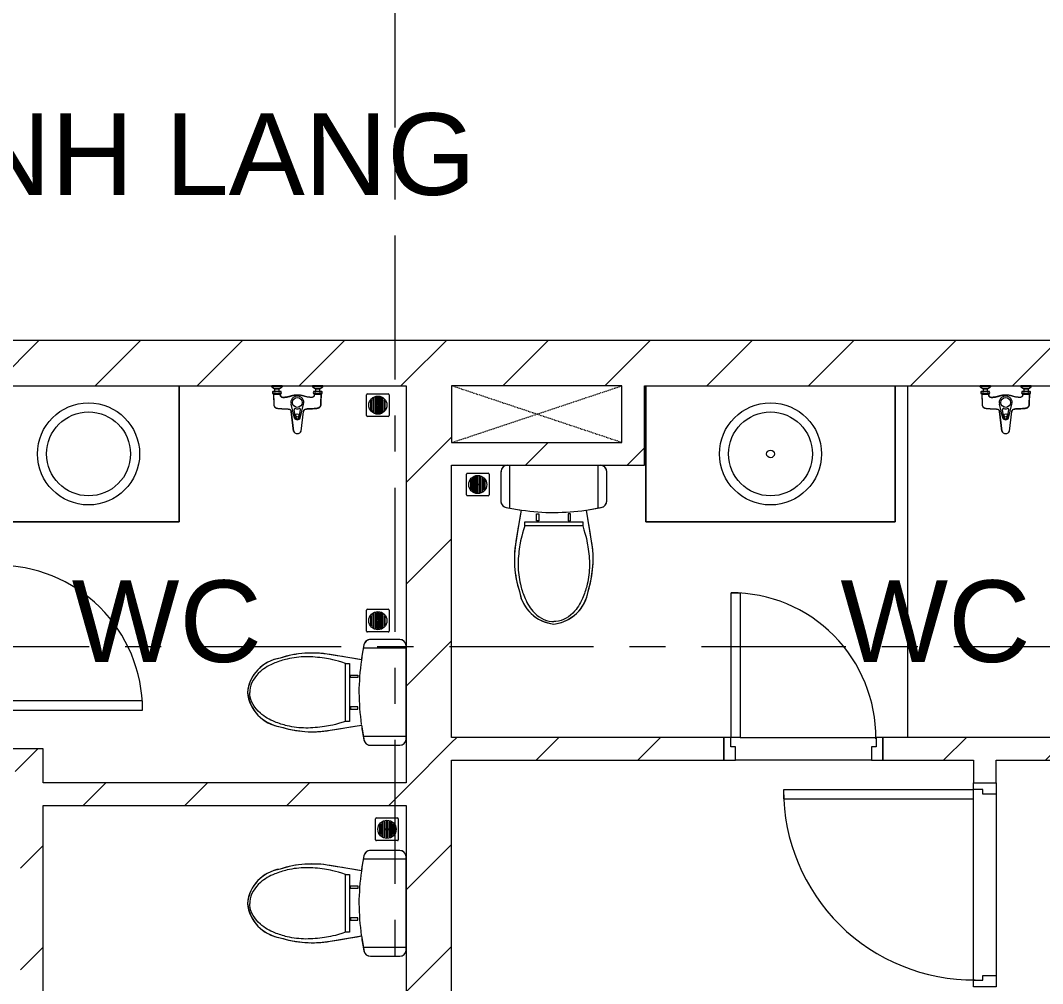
# Model space of a CAD drawing. Header units: millimetres. Extents: x -20144 to 117103, y -11426 to 48263.
# Drawn here: x 89250 to 93754, y 6965 to 11211 of the extents above; entities that cross this region are included whole.
import ezdxf

# ---------------------------------------------------------------- set-up
doc = ezdxf.new("R2010")
doc.units = ezdxf.units.MM
doc.linetypes.add('Dash_2_', pattern=[6.35, 3.175, -3.175])
doc.linetypes.add('Grid Line', pattern=[22.225, 12.7, -3.175, 3.175, -3.175])
for name, color, linetype, lineweight in [('A-DETL-GENF', 31, 'Continuous', 5), ('A-DETL-GENF-HDLN', 161, 'Dash_2_', 5), ('CHU', 181, 'Continuous', 5), ('CUA', 31, 'Continuous', 9), ('HATCH-TUONG', 152, 'Continuous', 9), ('NET-CAT', 3, 'Continuous', 9), ('NET-THAY', 2, 'Continuous', 15), ('THIET-BI', 44, 'Continuous', 5), ('TRUC', 225, 'Continuous', 5)]:
    doc.layers.add(name, color=color, linetype=linetype, lineweight=lineweight)
doc.styles.add('Arial_4', font='arial.ttf', dxfattribs={"height": 360})
pattern_1 = [(45, (71000, 0), (-224.5064, 224.5064), [])]

# ---------------------------------------------------------------- blocks, each defined once
blk = doc.blocks.new('X-XI - X-XI-391663-MẶT BẰNG TẦNG 23')
at = {"layer": 'THIET-BI'}
for p, q in [((204.3, 0), (-204.3, 0)), ((204.3, 0), (-204.3, 0)), ((204.3, 0), (0, 0)), ((194.6, 0), (194.6, -186.1)), ((215, -2.1), (204.3, 0)), ((-230.6, -16.8), (-233.2, -33.2)), ((-233.2, -29), (-233.2, -157.9)), ((-233.2, -29), (-233.2, -157.9)), ((-233.2, -33.2), (-233.2, -45)), ((-227.9, -12.2), (-230.6, -16.8)), ((-222, -6.1), (-227.9, -12.2)), ((-212.4, -1.2), (-222, -6.1)), ((-204.3, 0), (-212.4, -1.2)), ((0, 0), (-204.3, 0)), ((-194.6, 0), (-194.6, -185.7)), ((219.3, -4.2), (215, -2.1)), ((224.8, -8.5), (219.3, -4.2)), ((227.7, -12), (224.8, -8.5)), ((231.6, -19.3), (227.7, -12)), ((233.2, -29), (231.6, -19.3)), ((233.2, -157.9), (233.2, -29)), ((233.2, -157.9), (233.2, -29)), ((233.2, -157.9), (233.2, -29)), ((-233.2, -45), (-233.2, -157.9)), ((-233.2, -157.9), (-232.9, -162.1)), ((-232.9, -162.1), (-231, -169.1)), ((-231, -169.1), (-228, -174.5)), ((-228, -174.5), (-224.2, -178.9)), ((-224.2, -178.9), (-216.9, -183.9)), ((220.8, -181.7), (226.5, -176.5)), ((226.5, -176.5), (231.9, -166.7)), ((231.9, -166.7), (233.2, -157.9)), ((-216.9, -183.9), (-209.4, -186.4)), ((-209.4, -186.4), (-202.4, -187.7)), ((-202.4, -187.7), (-192, -189.7)), ((-192, -189.7), (-184.2, -191.1)), ((-184.2, -191.1), (-168, -193.8)), ((-168, -193.8), (-149.9, -196.6)), ((-143.8, -197.5), (-166.7, -335.2)), ((-143.8, -197.5), (-166.7, -335.2)), ((-147.8, -221.1), (-155.3, -266.3)), ((-149.9, -196.6), (-143.8, -197.5)), ((-143.8, -197.5), (-147.8, -221.1)), ((-76.6, -213.5), (-66.1, -213.5)), ((-76.6, -245), (-76.6, -213.5)), ((-66.1, -213.5), (-66.1, -245)), ((64, -213.5), (64, -245)), ((74.4, -213.5), (64, -213.5)), ((74.4, -245), (74.4, -213.5)), ((143.8, -197.5), (212.9, -185.5)), ((166.7, -335.2), (143.8, -197.5)), ((166.7, -335.2), (143.8, -197.5)), ((146.9, -216.1), (143.8, -197.5)), ((151.8, -245.3), (146.9, -216.1)), ((212.9, -185.5), (220.8, -181.7)), ((-155.3, -266.3), (-157.7, -280.9)), ((-127.7, -249.9), (127.7, -249.9)), ((-127.7, -267.8), (-127.7, -249.9)), ((-8.6, -267.8), (-127.7, -267.8)), ((-66.1, -245), (-76.6, -245)), ((127.7, -267.8), (-8.6, -267.8)), ((64, -245), (74.4, -245)), ((127.7, -249.9), (127.7, -267.8)), ((157.2, -277.8), (151.8, -245.3)), ((-161.5, -303.8), (-164.6, -322)), ((-157.7, -280.9), (-161.5, -303.8)), ((161.7, -304.9), (157.2, -277.8)), ((166.7, -335.2), (161.7, -304.9)), ((-168.9, -349), (-171, -365.1)), ((-164.6, -322), (-168.9, -349)), ((171.6, -371), (166.7, -335.2)), ((-172.5, -383), (-173.5, -402.2)), ((-173.5, -402.2), (-173.1, -436.1)), ((-171, -365.1), (-172.5, -383)), ((173.2, -395.8), (171.6, -371)), ((173.5, -426.5), (173.2, -395.8)), ((-173.1, -436.1), (-172.5, -446.5)), ((-172.5, -446.5), (-169.6, -474.8)), ((165.2, -502.3), (172.5, -446.5)), ((172.5, -446.5), (173.5, -426.5)), ((-169.6, -474.8), (-166.5, -495.3)), ((-166.5, -495.3), (-161.1, -520.9)), ((-161.1, -520.9), (-151.4, -555.9)), ((155.1, -543.7), (161.7, -518.5)), ((161.7, -518.5), (165.2, -502.3)), ((-151.4, -555.9), (-143.5, -587)), ((131.6, -613.2), (145.5, -581)), ((145.5, -581), (151.4, -555.9)), ((151.4, -555.9), (155.1, -543.7)), ((-143.5, -587), (-131.8, -612.8)), ((-131.8, -612.8), (-121.7, -628.9)), ((-121.7, -628.9), (-100.2, -653.8)), ((114.1, -638.9), (131.6, -613.2)), ((-100.2, -653.8), (-87.5, -664.8)), ((-87.5, -664.8), (-69.9, -676.9)), ((60.8, -681.9), (86, -665.9)), ((86, -665.9), (100.2, -653.8)), ((100.2, -653.8), (114.1, -638.9)), ((-69.9, -676.9), (-49.6, -687.2)), ((-49.6, -687.2), (-19.9, -696.9)), ((-19.9, -696.9), (0, -700.2)), ((0, -700.2), (34.6, -692.9)), ((34.6, -692.9), (60.8, -681.9))]:
    blk.add_line(p, q, dxfattribs=at)
for centre, radius, start, end in [((204.3, -29), 29, 360, 90), ((204.3, -29), 29, 0, 90), ((-204.3, -29), 29, 90, 180), ((-204.3, -29), 29, 90, 180), ((-204.3, -157.9), 29, 180, 259.8599), ((-204.3, -157.9), 29, 180, 259.8599), ((204.3, -157.9), 29, 280.1401, 360), ((204.3, -157.9), 29, 280.1401, 0), ((18.1, 960), 1168.8, 258.7762, 262.0348), ((18.1, 960), 1168.8, 258.7762, 262.0348), ((18.1, 960), 1168.8, 262.1447, 269.1633), ((-16, 957.7), 1166.4, 270.8375, 277.7683), ((-18.1, 960), 1168.8, 277.9652, 281.2238), ((-18.1, 960), 1168.8, 277.9652, 281.2238), ((287.1, -414.4), 460.7, 170.0941, 197.8856), ((287.1, -414.4), 460.7, 170.0941, 197.8856), ((-287.1, -414.4), 460.7, 342.1144, 9.9059), ((-287.1, -414.4), 460.7, 342.1144, 9.9059), ((18.2, -529.6), 171.6, 188.8267, 263.9098), ((18.2, -529.6), 171.6, 188.8267, 263.9098), ((-18.2, -529.6), 171.6, 276.0902, 351.1733), ((-18.2, -529.6), 171.6, 276.0902, 351.1733)]:
    blk.add_arc(centre, radius, start, end, dxfattribs=at)
for points in [[(-127.7, -267.8), (-143.4, -315.6), (-152.2, -364.8), (-160.3, -442.2), (-151, -516.8), (-129.6, -585.3), (-93.5, -652), (-37.5, -689.3), (-2.9, -689.4), (0, -689.4)], [(127.7, -267.8), (143.4, -315.6), (152.2, -364.8), (160.3, -442.2), (151, -516.8), (129.6, -585.3), (93.5, -652), (37.5, -689.3), (2.9, -689.4), (0, -689.4)]]:
    blk.add_open_spline(points, degree=3, knots=[12.724379, 12.724379, 12.724379, 12.724379, 75.096459, 151.912755, 228.70098, 282.501534, 351.034079, 439.49288, 447.51098, 447.51098, 447.51098, 447.51098], dxfattribs=at)
blk = doc.blocks.new('X-LA - X-LA-610391-MẶT BẰNG TẦNG 23')
at = {"layer": 'THIET-BI'}
for p, q in [((400, -600), (400, -0.1)), ((400, -0.1), (400, -600)), ((-400, -600), (400, -600)), ((400, -600), (-400, -600))]:
    blk.add_line(p, q, dxfattribs=at)
for radius in [225, 185]:
    blk.add_circle((0, -300), radius, dxfattribs=at)
blk = doc.blocks.new('CUA WC - Type 1-374201-MẶT BẰNG TẦNG 23')
at = {"layer": 'CUA', "lineweight": 5}
for p, q in [((-248.5, -52.3), (-248.5, 47.7)), ((-248.5, 47.7), (-198.5, 47.7)), ((-198.5, 47.7), (-198.5, -11.3)), ((401.5, 47.7), (451.5, 47.7)), ((401.5, -11.3), (401.5, 47.7)), ((451.5, 47.7), (451.5, -52.3)), ((-218.5, -11.3), (-218.5, -52.3)), ((-198.5, -11.3), (-218.5, -11.3)), ((421.5, -11.3), (401.5, -11.3)), ((421.5, -52.3), (421.5, -11.3)), ((-218.5, -52.3), (-248.5, -52.3)), ((451.5, -52.3), (421.5, -52.3))]:
    blk.add_line(p, q, dxfattribs=at)
at = {"layer": 'CUA'}
for p, q in [((-177.5, -52.3), (-217.5, -52.3)), ((-217.5, -52.3), (-217.5, -690.3)), ((-177.5, -690.3), (-177.5, -52.3)), ((-217.5, -690.3), (-177.5, -690.3))]:
    blk.add_line(p, q, dxfattribs=at)
at = {"layer": 'CUA', "lineweight": 5}
blk.add_arc((-217.5, -52.3), 638, 270, 0.5, dxfattribs=at)
blk = doc.blocks.new('X-SEN - X-SEN-410583-MẶT BẰNG TẦNG 23')
at = {"layer": 'THIET-BI'}
for p, q in [((-67.5, 0), (-112.5, 0)), ((-112.5, 0), (-112.5, -3.8)), ((-112.5, 0), (-67.5, 0)), ((-112.5, -3.8), (-112.5, 0)), ((-67.5, -3.8), (-67.5, 0)), ((-67.5, 0), (-67.5, -3.8)), ((112.5, 0), (67.5, 0)), ((67.5, 0), (67.5, -3.8)), ((67.5, 0), (67.5, -3.8)), ((112.5, 0), (67.5, 0)), ((112.5, -3.8), (112.5, 0)), ((112.5, -3.8), (112.5, 0)), ((-112.5, -3.8), (-99.9, -12.6)), ((-67.5, -3.8), (-112.5, -3.8)), ((-112.5, -3.8), (-99.9, -12.6)), ((-99.9, -25.3), (-107.2, -25.3)), ((-72.8, -25.3), (-107.2, -25.3)), ((-107.2, -34.3), (-105.1, -34.3)), ((-107.2, -34.3), (-72.8, -34.3)), ((-105.1, -34.3), (-105.1, -37.2)), ((-105.1, -34.3), (-105.1, -37.2)), ((-74.9, -34.3), (-105.1, -34.3)), ((-105.1, -37.2), (-74.9, -37.2)), ((-99.9, -12.6), (-99.9, -25.3)), ((-99.9, -12.6), (-80.1, -12.6)), ((-80.1, -12.6), (-99.9, -12.6)), ((-99.9, -12.6), (-99.9, -25.3)), ((-80.1, -12.6), (-67.5, -3.8)), ((-80.1, -12.6), (-67.5, -3.8)), ((-80.1, -25.3), (-80.1, -12.6)), ((-80.1, -25.3), (-80.1, -12.6)), ((-72.8, -25.3), (-80.1, -25.3)), ((-74.9, -37.2), (-74.9, -34.3)), ((-74.9, -34.3), (-72.8, -34.3)), ((-74.9, -37.2), (-74.9, -34.3)), ((67.5, -3.8), (80.1, -12.6)), ((112.5, -3.8), (67.5, -3.8)), ((67.5, -3.8), (80.1, -12.6)), ((80.1, -25.3), (72.8, -25.3)), ((107.2, -25.3), (72.8, -25.3)), ((72.8, -34.3), (74.9, -34.3)), ((72.8, -34.3), (107.2, -34.3)), ((74.9, -34.3), (74.9, -37.2)), ((74.9, -34.3), (74.9, -37.2)), ((105.1, -34.3), (74.9, -34.3)), ((74.9, -37.2), (105.1, -37.2)), ((80.1, -12.6), (80.1, -25.3)), ((99.9, -12.6), (80.1, -12.6)), ((80.1, -12.6), (99.9, -12.6)), ((99.9, -12.6), (80.1, -12.6)), ((80.1, -12.6), (80.1, -25.3)), ((99.9, -12.6), (112.5, -3.8)), ((99.9, -12.6), (112.5, -3.8)), ((99.9, -25.3), (99.9, -12.6)), ((99.9, -25.3), (99.9, -12.6)), ((107.2, -25.3), (99.9, -25.3)), ((105.1, -37.2), (105.1, -34.3)), ((105.1, -34.3), (107.2, -34.3)), ((105.1, -37.2), (105.1, -34.3)), ((-12.9, -141.7), (-27.6, -80.8)), ((12.9, -141.7), (27.6, -80.8)), ((-27.3, -113.1), (-17.5, -199.2)), ((-17.5, -199.2), (-27.3, -113.1)), ((-7.7, -139.6), (-13.8, -105.5)), ((7.7, -139.6), (13.8, -105.5)), ((17.5, -199.2), (27.3, -113.1)), ((17.5, -199.2), (27.3, -113.1))]:
    blk.add_line(p, q, dxfattribs=at)
for centre, radius in [((0, -73.2), 21.5), ((0, -130.1), 7.2)]:
    blk.add_circle(centre, radius, dxfattribs=at)
for centre, radius, start, end in [((-102.9, -29.8), 6.9, 148.0246, 211.9754), ((-102.9, -29.8), 6.9, 148.0246, 211.9754), ((-107.2, -27.1), 1.8, 90, 148.0246), ((-107.2, -27.1), 1.8, 90, 148.0246), ((-107.2, -32.5), 1.8, 211.9754, 270), ((-107.2, -32.5), 1.8, 211.9754, 270), ((-112.5, -29.8), 6.9, 319.2845, 40.7155), ((-94.4, -29.8), 6.9, 139.2845, 220.7155), ((-85.4, -29.8), 6.9, 319.2845, 40.7155), ((-67.5, -29.8), 6.9, 139.2845, 220.7155), ((-72.8, -27.1), 1.8, 31.9754, 90), ((-72.8, -27.1), 1.8, 31.9754, 90), ((-72.8, -32.5), 1.8, 270, 328.0246), ((-72.8, -32.5), 1.8, 270, 328.0246), ((-77.1, -29.8), 6.9, 328.0246, 31.9754), ((-77.1, -29.8), 6.9, 328.0246, 31.9754), ((-0.4, -73.2), 28.3, 89.2517, 195.6693), ((0.4, -73.2), 28.3, 344.3307, 90.7483), ((77.1, -29.8), 6.9, 148.0246, 211.9754), ((77.1, -29.8), 6.9, 148.0246, 211.9754), ((72.8, -27.1), 1.8, 90, 148.0246), ((72.8, -27.1), 1.8, 90, 148.0246), ((72.8, -32.5), 1.8, 211.9754, 270), ((72.8, -32.5), 1.8, 211.9754, 270), ((67.5, -29.8), 6.9, 319.2845, 40.7155), ((85.6, -29.8), 6.9, 139.2845, 220.7155), ((94.6, -29.8), 6.9, 319.2845, 40.7155), ((112.5, -29.8), 6.9, 139.2845, 220.7155), ((107.2, -27.1), 1.8, 31.9754, 90), ((107.2, -27.1), 1.8, 31.9754, 90), ((107.2, -32.5), 1.8, 270, 328.0246), ((107.2, -32.5), 1.8, 270, 328.0246), ((102.9, -29.8), 6.9, 328.0246, 31.9754), ((102.9, -29.8), 6.9, 328.0246, 31.9754), ((-9.4, -104.7), 4.5, 74.0703, 190.1556), ((-0.4, -73.2), 28.3, 254.0703, 270.7483), ((0.4, -73.2), 28.3, 269.2517, 285.9297), ((9.4, -104.7), 4.5, 349.8444, 105.9297), ((0, -134.7), 14.7, 208.4144, 331.5856), ((0, -136.6), 8.24, 201.1294, 338.8706), ((0, -191), 19.3, 205.0481, 334.9519), ((0, -191), 19.3, 205.0481, 334.9519)]:
    blk.add_arc(centre, radius, start, end, dxfattribs=at)
for points, knots in [([(-105.1, -37.2), (-105.1, -39.1), (-104.9, -42.9), (-104.7, -48.5), (-104.5, -54.2), (-104.2, -61.7), (-103.9, -68.4), (-103.8, -73.6), (-103.7, -75.5), (-103.7, -76.7), (-103.6, -77.6), (-103.6, -78.6), (-103.6, -79.8), (-103.6, -81), (-103.5, -81.8), (-103.5, -82.3), (-103.5, -82.6), (-103.4, -83), (-103.4, -83.5), (-103.3, -84.3), (-103.2, -85.5), (-103.1, -86.6), (-102.8, -87.6), (-102.6, -88.2), (-102.3, -88.9), (-101.9, -89.7), (-101.3, -90.8), (-100.6, -91.7), (-100, -92.5), (-99, -93.6), (-97.8, -94.7), (-96.2, -95.8), (-95, -96.6), (-93.7, -97.2), (-92.4, -97.7), (-91.2, -98.1), (-90.3, -98.4), (-89.6, -98.5), (-88.9, -98.7), (-88, -98.8), (-86.8, -99), (-85.6, -99.1), (-84.7, -99.1), (-84, -99.2), (-83.3, -99.3), (-82.3, -99.4), (-81.2, -99.5), (-79.7, -99.6), (-77.9, -99.8), (-75.5, -100), (-72.8, -100.2), (-70, -100.5), (-66.3, -100.8), (-61.6, -101.2), (-56, -101.5), (-51.7, -101.8), (-48.8, -101.9), (-47.3, -101.9), (-46.1, -101.9), (-45.1, -102), (-44.4, -102), (-43.6, -102), (-42.6, -102), (-41.4, -102), (-40.1, -102), (-39.3, -102.1), (-38.8, -102.1), (-38.5, -102.2), (-38.1, -102.2), (-37.6, -102.3), (-36.8, -102.4), (-35.6, -102.6), (-34.3, -103), (-33.2, -103.5), (-32.5, -104), (-31.7, -104.6), (-30.5, -105.7), (-29, -107.6), (-27.9, -110.1), (-27.4, -112), (-27.3, -113.1)], [0, 0, 0, 0, 0.041667, 0.083333, 0.125, 0.166667, 0.25, 0.270833, 0.28125, 0.291667, 0.296875, 0.302083, 0.3125, 0.322917, 0.328125, 0.330729, 0.333333, 0.335938, 0.338542, 0.34375, 0.354167, 0.364583, 0.369792, 0.375, 0.380208, 0.385417, 0.395833, 0.40625, 0.411458, 0.416667, 0.4375, 0.447917, 0.458333, 0.46875, 0.479167, 0.489583, 0.494792, 0.5, 0.505208, 0.510417, 0.520833, 0.53125, 0.536458, 0.541667, 0.546875, 0.552083, 0.5625, 0.572917, 0.583333, 0.604167, 0.625, 0.645833, 0.666667, 0.708333, 0.75, 0.791667, 0.802083, 0.8125, 0.822917, 0.828125, 0.833333, 0.838542, 0.84375, 0.854167, 0.864583, 0.869792, 0.872396, 0.875, 0.877604, 0.880208, 0.885417, 0.895833, 0.90625, 0.916667, 0.921875, 0.927083, 0.9375, 0.958333, 0.979167, 1, 1, 1, 1]), ([(-105.1, -37.2), (-104.5, -52.3), (-103.9, -68.7), (-103.3, -87.5), (-99.6, -93.9), (-92.4, -98.5), (-72.6, -100.1), (-54, -102.2), (-33.9, -102), (-28.7, -107.4), (-27.8, -111), (-27.3, -113.1)], [0, 0, 0, 0, 45.441328, 49.333631, 56.110562, 66.562664, 73.682324, 114.966912, 125.570438, 129.900151, 136.284558, 136.284558, 136.284558, 136.284558]), ([(0, -41), (-2, -40.9), (-5.6, -40.9), (-10.3, -41.2), (-14.4, -41.6), (-18, -42.2), (-21.2, -42.9), (-24.2, -43.7), (-27.1, -44.6), (-30, -45.4), (-32.9, -46.3), (-35.8, -47.2), (-38.8, -47.9), (-41.8, -48.6), (-45.1, -49.2), (-48.4, -49.8), (-51.8, -50.2), (-54.8, -50.5), (-56.9, -50.7), (-58.1, -50.8), (-59, -50.9), (-59.9, -51), (-60.8, -51), (-61.7, -51), (-62.4, -51), (-63, -51), (-63.6, -51), (-64.4, -50.9), (-65.1, -50.8), (-65.7, -50.7), (-66.1, -50.6), (-66.5, -50.5), (-67.1, -50.4), (-68.1, -50.1), (-69.1, -49.6), (-70.1, -49), (-71.1, -48.3), (-72, -47.4), (-72.8, -46.6), (-73.3, -45.8), (-73.8, -45.1), (-74.1, -44.3), (-74.4, -43.5), (-74.6, -42.6), (-74.7, -41.9), (-74.8, -41.3), (-74.8, -40.9), (-74.9, -40.4), (-74.9, -39.8), (-74.9, -38.8), (-74.9, -37.9), (-74.9, -37.2)], [0, 0, 0, 0, 0.041667, 0.083333, 0.125, 0.166667, 0.208333, 0.25, 0.291667, 0.333333, 0.375, 0.416667, 0.458333, 0.5, 0.541667, 0.583333, 0.625, 0.666667, 0.6875, 0.697917, 0.708333, 0.71875, 0.729167, 0.739583, 0.75, 0.755208, 0.760417, 0.770833, 0.78125, 0.786458, 0.791667, 0.796875, 0.802083, 0.8125, 0.833333, 0.84375, 0.854167, 0.875, 0.885417, 0.895833, 0.90625, 0.916667, 0.927083, 0.9375, 0.947917, 0.953125, 0.958333, 0.963542, 0.96875, 0.979167, 1, 1, 1, 1]), ([(-74.9, -37.2), (-74.9, -39.9), (-75, -44.9), (-67.9, -51.6), (-55.3, -50.7), (-39.4, -48.7), (-24.4, -43.4), (-11.8, -40.7), (0, -41)], [0, 0, 0, 0, 8.475038, 15.961674, 29.255673, 47.963091, 70.422589, 93.837243, 93.837243, 93.837243, 93.837243]), ([(74.9, -37.2), (74.9, -37.9), (74.9, -38.8), (74.9, -39.8), (74.9, -40.4), (74.8, -40.9), (74.8, -41.3), (74.7, -41.9), (74.6, -42.6), (74.4, -43.3), (74.3, -43.9), (74.1, -44.4), (73.8, -45.1), (73.3, -45.8), (72.8, -46.6), (72, -47.4), (71.1, -48.3), (70.1, -49), (69.1, -49.6), (68.1, -50.1), (67.1, -50.4), (66.5, -50.5), (66.1, -50.6), (65.7, -50.7), (65.1, -50.8), (64.4, -50.9), (63.5, -51), (62.7, -51), (62.1, -51), (61.5, -51), (60.8, -51), (59.9, -51), (59, -50.9), (58.1, -50.8), (56.9, -50.7), (54.8, -50.5), (51.8, -50.2), (47.2, -49.6), (41.8, -48.7), (36.8, -47.4), (32.9, -46.3), (30, -45.4), (27.1, -44.6), (24.2, -43.7), (21.2, -42.9), (18, -42.2), (14.4, -41.6), (10.3, -41.2), (5.6, -40.9), (2, -40.9), (0, -41)], [0, 0, 0, 0, 0.020833, 0.03125, 0.036458, 0.041667, 0.046875, 0.052083, 0.0625, 0.072917, 0.078125, 0.083333, 0.09375, 0.104167, 0.114583, 0.125, 0.145833, 0.15625, 0.166667, 0.1875, 0.197917, 0.203125, 0.208333, 0.213542, 0.21875, 0.229167, 0.239583, 0.25, 0.255208, 0.260417, 0.270833, 0.28125, 0.291667, 0.302083, 0.3125, 0.333333, 0.375, 0.416667, 0.5, 0.583333, 0.625, 0.666667, 0.708333, 0.75, 0.791667, 0.833333, 0.875, 0.916667, 0.958333, 1, 1, 1, 1]), ([(74.9, -37.2), (74.9, -39.9), (75, -44.9), (67.9, -51.6), (55.3, -50.7), (39.4, -48.7), (24.4, -43.4), (11.8, -40.7), (0, -41)], [0, 0, 0, 0, 8.475038, 15.961674, 29.255673, 47.963091, 70.422589, 93.837243, 93.837243, 93.837243, 93.837243]), ([(27.3, -113.1), (27.4, -112), (27.9, -110.1), (29, -107.6), (30.5, -105.7), (31.7, -104.6), (32.5, -104), (33.2, -103.5), (34.3, -103), (35.6, -102.6), (36.8, -102.4), (37.6, -102.3), (38.1, -102.2), (38.5, -102.2), (38.8, -102.1), (39.3, -102.1), (40.1, -102), (41.4, -102), (42.6, -102), (43.6, -102), (44.4, -102), (45.1, -102), (46.1, -101.9), (47.3, -101.9), (48.8, -101.9), (51.7, -101.8), (57.9, -101.4), (65.3, -100.9), (72.8, -100.2), (76.9, -99.8), (79.7, -99.6), (81.2, -99.5), (82.3, -99.4), (83.3, -99.3), (84, -99.2), (84.7, -99.1), (85.6, -99.1), (86.8, -99), (88, -98.8), (88.9, -98.7), (89.6, -98.5), (90.3, -98.4), (91.2, -98.1), (92.4, -97.7), (93.7, -97.2), (95, -96.6), (96.2, -95.8), (97.8, -94.7), (99.2, -93.4), (100.4, -91.9), (101.3, -90.8), (101.9, -89.7), (102.3, -88.9), (102.6, -88.2), (102.8, -87.6), (103.1, -86.6), (103.2, -85.5), (103.3, -84.3), (103.4, -83.5), (103.4, -83), (103.5, -82.6), (103.5, -82.3), (103.5, -81.8), (103.6, -81), (103.6, -79.8), (103.6, -78.6), (103.6, -77.6), (103.7, -76.7), (103.7, -75.5), (103.8, -73.6), (103.9, -70.3), (104.1, -65.5), (104.5, -54.2), (104.8, -44.8), (105.1, -37.2)], [0, 0, 0, 0, 0.020833, 0.041667, 0.0625, 0.072917, 0.078125, 0.083333, 0.09375, 0.104167, 0.114583, 0.119792, 0.122396, 0.125, 0.127604, 0.130208, 0.135417, 0.145833, 0.15625, 0.161458, 0.166667, 0.171875, 0.177083, 0.1875, 0.197917, 0.208333, 0.25, 0.333333, 0.375, 0.416667, 0.427083, 0.4375, 0.447917, 0.453125, 0.458333, 0.463542, 0.46875, 0.479167, 0.489583, 0.494792, 0.5, 0.505208, 0.510417, 0.520833, 0.53125, 0.541667, 0.552083, 0.5625, 0.583333, 0.59375, 0.604167, 0.614583, 0.619792, 0.625, 0.630208, 0.635417, 0.645833, 0.65625, 0.661458, 0.664062, 0.666667, 0.669271, 0.671875, 0.677083, 0.6875, 0.697917, 0.703125, 0.708333, 0.71875, 0.729167, 0.75, 0.791667, 0.833333, 1, 1, 1, 1]), ([(105.1, -37.2), (104.5, -52.3), (103.9, -68.7), (103.3, -87.5), (99.6, -93.9), (92.4, -98.5), (72.6, -100.1), (54, -102.2), (33.9, -102), (28.7, -107.4), (27.8, -111), (27.3, -113.1)], [0, 0, 0, 0, 45.441328, 49.333631, 56.110562, 66.562664, 73.682324, 114.966912, 125.570438, 129.900151, 136.284558, 136.284558, 136.284558, 136.284558])]:
    blk.add_open_spline(points, degree=3, knots=knots, dxfattribs=at)
blk = doc.blocks.new('CUA WC - Type 1-374153-MẶT BẰNG TẦNG 23')
at = {"layer": 'CUA'}
for p, q in [((-217.5, 690.3), (-177.5, 690.3)), ((-217.5, 52.3), (-217.5, 690.3)), ((-177.5, 690.3), (-177.5, 52.3)), ((-177.5, 52.3), (-217.5, 52.3))]:
    blk.add_line(p, q, dxfattribs=at)
at = {"layer": 'CUA', "lineweight": 5}
for p, q in [((-218.5, 52.3), (-248.5, 52.3)), ((-248.5, 52.3), (-248.5, -47.7)), ((-218.5, 11.3), (-218.5, 52.3)), ((451.5, 52.3), (421.5, 52.3)), ((421.5, 52.3), (421.5, 11.3)), ((451.5, -47.7), (451.5, 52.3)), ((-198.5, 11.3), (-218.5, 11.3)), ((-198.5, -47.7), (-198.5, 11.3)), ((421.5, 11.3), (401.5, 11.3)), ((401.5, 11.3), (401.5, -47.7)), ((-248.5, -47.7), (-198.5, -47.7)), ((401.5, -47.7), (451.5, -47.7))]:
    blk.add_line(p, q, dxfattribs=at)
blk.add_arc((-217.5, 52.3), 638, 359.5, 90, dxfattribs=at)
blk = doc.blocks.new('X-LA1 - X-LA-629886-MẶT BẰNG TẦNG 23')
at = {"layer": 'THIET-BI'}
for p, q in [((-550, 0), (-550, -600)), ((-550, -600), (-550, 0)), ((550, -600), (550, 0)), ((550, 0), (550, -600)), ((-550, -600), (550, -600)), ((550, -600), (-550, -600))]:
    blk.add_line(p, q, dxfattribs=at)
for radius in [225, 185, 17]:
    blk.add_circle((0, -300), radius, dxfattribs=at)
blk = doc.blocks.new('X-XI - X-XI-V67-MẶT BẰNG TẦNG 23')
at = {"layer": 'THIET-BI'}
for p, q in [((194.6, 0), (194.6, -186.1)), ((215, -2.1), (204.3, 0)), ((-230.6, -16.8), (-233.2, -33.2)), ((-233.2, -29), (-233.2, -157.9)), ((-233.2, -29), (-233.2, -157.9)), ((-233.2, -33.2), (-233.2, -45)), ((-227.9, -12.2), (-230.6, -16.8)), ((-222, -6.1), (-227.9, -12.2)), ((-212.4, -1.2), (-222, -6.1)), ((-204.3, 0), (-212.4, -1.2)), ((-194.6, 0), (-194.6, -185.7)), ((219.3, -4.2), (215, -2.1)), ((224.8, -8.5), (219.3, -4.2)), ((227.7, -12), (224.8, -8.5)), ((231.6, -19.3), (227.7, -12)), ((233.2, -29), (231.6, -19.3)), ((233.2, -157.9), (233.2, -29)), ((233.2, -157.9), (233.2, -29)), ((233.2, -157.9), (233.2, -29)), ((-233.2, -45), (-233.2, -157.9)), ((-233.2, -157.9), (-232.9, -162.1)), ((-232.9, -162.1), (-231, -169.1)), ((-231, -169.1), (-228, -174.5)), ((-228, -174.5), (-224.2, -178.9)), ((-224.2, -178.9), (-216.9, -183.9)), ((220.8, -181.7), (226.5, -176.5)), ((226.5, -176.5), (231.9, -166.7)), ((231.9, -166.7), (233.2, -157.9)), ((-216.9, -183.9), (-209.4, -186.4)), ((-209.4, -186.4), (-202.4, -187.7)), ((-202.4, -187.7), (-192, -189.7)), ((-192, -189.7), (-184.2, -191.1)), ((-184.2, -191.1), (-168, -193.8)), ((-168, -193.8), (-149.9, -196.6)), ((-143.8, -197.5), (-166.7, -335.2)), ((-143.8, -197.5), (-166.7, -335.2)), ((-147.8, -221.1), (-155.3, -266.3)), ((-149.9, -196.6), (-143.8, -197.5)), ((-143.8, -197.5), (-147.8, -221.1)), ((-76.6, -213.5), (-66.1, -213.5)), ((-76.6, -245), (-76.6, -213.5)), ((-66.1, -213.5), (-66.1, -245)), ((64, -213.5), (64, -245)), ((74.4, -213.5), (64, -213.5)), ((74.4, -245), (74.4, -213.5)), ((143.8, -197.5), (212.9, -185.5)), ((166.7, -335.2), (143.8, -197.5)), ((166.7, -335.2), (143.8, -197.5)), ((146.9, -216.1), (143.8, -197.5)), ((151.8, -245.3), (146.9, -216.1)), ((212.9, -185.5), (220.8, -181.7)), ((-155.3, -266.3), (-157.7, -280.9)), ((-127.7, -249.9), (127.7, -249.9)), ((-127.7, -267.8), (-127.7, -249.9)), ((-8.6, -267.8), (-127.7, -267.8)), ((-66.1, -245), (-76.6, -245)), ((127.7, -267.8), (-8.6, -267.8)), ((64, -245), (74.4, -245)), ((127.7, -249.9), (127.7, -267.8)), ((157.2, -277.8), (151.8, -245.3)), ((-161.5, -303.8), (-164.6, -322)), ((-157.7, -280.9), (-161.5, -303.8)), ((161.7, -304.9), (157.2, -277.8)), ((166.7, -335.2), (161.7, -304.9)), ((-168.9, -349), (-171, -365.1)), ((-164.6, -322), (-168.9, -349)), ((171.6, -371), (166.7, -335.2)), ((-172.5, -383), (-173.5, -402.2)), ((-173.5, -402.2), (-173.1, -436.1)), ((-171, -365.1), (-172.5, -383)), ((173.2, -395.8), (171.6, -371)), ((173.5, -426.5), (173.2, -395.8)), ((-173.1, -436.1), (-172.5, -446.5)), ((-172.5, -446.5), (-169.6, -474.8)), ((165.2, -502.3), (172.5, -446.5)), ((172.5, -446.5), (173.5, -426.5)), ((-169.6, -474.8), (-166.5, -495.3)), ((-166.5, -495.3), (-161.1, -520.9)), ((-161.1, -520.9), (-151.4, -555.9)), ((155.1, -543.7), (161.7, -518.5)), ((161.7, -518.5), (165.2, -502.3)), ((-151.4, -555.9), (-143.5, -587)), ((131.6, -613.2), (145.5, -581)), ((145.5, -581), (151.4, -555.9)), ((151.4, -555.9), (155.1, -543.7)), ((-143.5, -587), (-131.8, -612.8)), ((-131.8, -612.8), (-121.7, -628.9)), ((-121.7, -628.9), (-100.2, -653.8)), ((114.1, -638.9), (131.6, -613.2)), ((-100.2, -653.8), (-87.5, -664.8)), ((-87.5, -664.8), (-69.9, -676.9)), ((60.8, -681.9), (86, -665.9)), ((86, -665.9), (100.2, -653.8)), ((100.2, -653.8), (114.1, -638.9)), ((-69.9, -676.9), (-49.6, -687.2)), ((-49.6, -687.2), (-19.9, -696.9)), ((-19.9, -696.9), (0, -700.2)), ((0, -700.2), (34.6, -692.9)), ((34.6, -692.9), (60.8, -681.9))]:
    blk.add_line(p, q, dxfattribs=at)
for centre, radius, start, end in [((204.3, -29), 29, 360, 90), ((204.3, -29), 29, 0, 90), ((-204.3, -29), 29, 90, 180), ((-204.3, -29), 29, 90, 180), ((-204.3, -157.9), 29, 180, 259.8599), ((-204.3, -157.9), 29, 180, 259.8599), ((204.3, -157.9), 29, 280.1401, 360), ((204.3, -157.9), 29, 280.1401, 0), ((18.1, 960), 1168.8, 258.7762, 262.0348), ((18.1, 960), 1168.8, 258.7762, 262.0348), ((18.1, 960), 1168.8, 262.1447, 269.1633), ((-16, 957.7), 1166.4, 270.8375, 277.7683), ((-18.1, 960), 1168.8, 277.9652, 281.2238), ((-18.1, 960), 1168.8, 277.9652, 281.2238), ((287.1, -414.4), 460.7, 170.0941, 197.8856), ((287.1, -414.4), 460.7, 170.0941, 197.8856), ((-287.1, -414.4), 460.7, 342.1144, 9.9059), ((-287.1, -414.4), 460.7, 342.1144, 9.9059), ((18.2, -529.6), 171.6, 188.8267, 263.9098), ((18.2, -529.6), 171.6, 188.8267, 263.9098), ((-18.2, -529.6), 171.6, 276.0902, 351.1733), ((-18.2, -529.6), 171.6, 276.0902, 351.1733)]:
    blk.add_arc(centre, radius, start, end, dxfattribs=at)
for points in [[(-127.7, -267.8), (-143.4, -315.6), (-152.2, -364.8), (-160.3, -442.2), (-151, -516.8), (-129.6, -585.3), (-93.5, -652), (-37.5, -689.3), (-2.9, -689.4), (0, -689.4)], [(127.7, -267.8), (143.4, -315.6), (152.2, -364.8), (160.3, -442.2), (151, -516.8), (129.6, -585.3), (93.5, -652), (37.5, -689.3), (2.9, -689.4), (0, -689.4)]]:
    blk.add_open_spline(points, degree=3, knots=[12.724379, 12.724379, 12.724379, 12.724379, 75.096459, 151.912755, 228.70098, 282.501534, 351.034079, 439.49288, 447.51098, 447.51098, 447.51098, 447.51098], dxfattribs=at)
blk = doc.blocks.new('CUA PHONG NGU - Type 1-368226-MẶT BẰNG TẦNG 23')
at = {"layer": 'CUA', "lineweight": 5}
for p, q in [((-348.5, -52.3), (-348.5, 47.7)), ((-348.5, 47.7), (-298.5, 47.7)), ((-298.5, 47.7), (-298.5, -11.3)), ((501.5, 47.7), (551.5, 47.7)), ((501.5, -11.3), (501.5, 47.7)), ((551.5, 47.7), (551.5, -52.3)), ((-318.5, -11.3), (-318.5, -52.3)), ((-298.5, -11.3), (-318.5, -11.3)), ((521.5, -11.3), (501.5, -11.3)), ((521.5, -52.3), (521.5, -11.3)), ((-318.5, -52.3), (-348.5, -52.3)), ((551.5, -52.3), (521.5, -52.3))]:
    blk.add_line(p, q, dxfattribs=at)
at = {"layer": 'CUA'}
for p, q in [((-277.5, -52.3), (-317.5, -52.3)), ((-317.5, -52.3), (-317.5, -890.3)), ((-277.5, -890.3), (-277.5, -52.3)), ((-317.5, -890.3), (-277.5, -890.3))]:
    blk.add_line(p, q, dxfattribs=at)
at = {"layer": 'CUA', "lineweight": 5}
blk.add_arc((-317.5, -52.3), 838, 270, 0.5, dxfattribs=at)
blk = doc.blocks.new('X-PHEU - X-PHEU-444926-MẶT BẰNG TẦNG 23')
at = {"layer": 'THIET-BI'}
for p, q in [((25, 29), (25, 121)), ((29, 125), (121, 125)), ((42.5, 90.5), (42.5, 59.5)), ((47.5, 51.8), (47.5, 98.2)), ((52.5, 103.1), (52.5, 46.9)), ((57.5, 43.5), (57.5, 106.5)), ((62.5, 108.8), (62.5, 41.2)), ((67.5, 39.8), (67.5, 110.2)), ((72.5, 110.9), (72.5, 78.1)), ((77.5, 78.1), (77.5, 110.9)), ((82.5, 110.2), (82.5, 39.8)), ((87.5, 41.2), (87.5, 108.8)), ((92.5, 106.5), (92.5, 43.5)), ((97.5, 46.9), (97.5, 103.1)), ((102.5, 98.2), (102.5, 51.8)), ((107.5, 59.5), (107.5, 90.5)), ((125, 121), (125, 29)), ((72.5, 71.9), (72.5, 39.1)), ((77.5, 39.1), (77.5, 71.9)), ((121, 25), (29, 25))]:
    blk.add_line(p, q, dxfattribs=at)
blk.add_circle((75, 75), 40, dxfattribs=at)
for centre, radius, start, end in [((29, 121), 4, 90, 180), ((75, 75), 36, 139.8082, 154.5256), ((75, 75), 36, 119.0853, 128.6822), ((75, 75), 36, 102.0247, 110.3175), ((75, 75), 36, 90, 93.9821), ((75, 75), 36, 86.0179, 90), ((75, 75), 36, 69.6825, 77.9753), ((75, 75), 36, 51.3178, 60.9147), ((75, 75), 36, 25.4744, 40.1918), ((121, 121), 4, 0, 90), ((75, 75), 36, 205.4744, 220.1918), ((75, 75), 36, 231.3178, 240.9147), ((75, 75), 4, 128.6822, 231.3178), ((75, 75), 4, 308.6822, 51.3178), ((75, 75), 36, 299.0853, 308.6822), ((75, 75), 36, 319.8082, 334.5256), ((29, 29), 4, 180, 270), ((75, 75), 36, 249.6825, 257.9753), ((75, 75), 36, 266.0179, 270), ((75, 75), 36, 270, 273.9821), ((75, 75), 36, 282.0247, 290.3175), ((121, 29), 4, 270, 360)]:
    blk.add_arc(centre, radius, start, end, dxfattribs=at)
blk = doc.blocks.new('Family2 - Family1 2-693643-MẶT BẰNG TẦNG 23')
at = {"layer": 'A-DETL-GENF'}
for p, q in [((250.1, 750), (0, 750)), ((0, 750), (0, 0)), ((250.1, 0), (250.1, 750)), ((0, 0), (250.1, 0))]:
    blk.add_line(p, q, dxfattribs=at)
at = {"layer": 'A-DETL-GENF-HDLN'}
for p, q in [((0, 750), (250.1, 0.8)), ((0, 0), (250.1, 749.2))]:
    blk.add_line(p, q, dxfattribs=at)

msp = doc.modelspace()

# ---------------------------------------------------------------- hatches: boundary and pattern name
at = {"layer": 'HATCH-TUONG', "lineweight": 5}
h = msp.add_hatch(dxfattribs=at)
h.set_pattern_fill('FP_4', color=256, style=0, pattern_type=2)
h.set_pattern_definition(pattern_1)
h.paths.add_polyline_path([(89150.5, 9599.9), (90950.5, 9599.9), (90950.5, 9799.9), (89150.5, 9799.9), (89150.5, 9629.4)], flags=0)
h = msp.add_hatch(dxfattribs=at)
h.set_pattern_fill('FP_4', color=256, style=0, pattern_type=2)
h.set_pattern_definition(pattern_1)
h.paths.add_polyline_path([(95450.5, 9600), (95450.5, 9800), (90950.5, 9800), (90950.5, 9600), (94989.8, 9600)], flags=0)
h = msp.add_hatch(dxfattribs=at)
h.set_pattern_fill('FP_4', color=256, style=0, pattern_type=2)
h.set_pattern_definition(pattern_1)
h.paths.add_polyline_path([(91150.5, 199.9), (91150.5, 9600), (90950.5, 9600), (90950.5, 199.9)], flags=0)
h = msp.add_hatch(dxfattribs=at)
h.set_pattern_fill('FP_4', color=256, style=0, pattern_type=2)
h.set_pattern_definition(pattern_1)
h.paths.add_polyline_path([(92000.5, 9250), (92000.5, 9600), (91900.5, 9600), (91900.5, 9250), (91921.9, 9250)], flags=0)
h = msp.add_hatch(dxfattribs=at)
h.set_pattern_fill('FP_4', color=256, style=0, pattern_type=2)
h.set_pattern_definition(pattern_1)
h.paths.add_polyline_path([(91900.5, 9250), (91900.5, 9349.9), (91150.5, 9349.9), (91150.5, 9250), (91410.6, 9250)], flags=0)
h = msp.add_hatch(dxfattribs=at)
h.set_pattern_fill('FP_4', color=256, style=0, pattern_type=2)
h.set_pattern_definition(pattern_1)
h.paths.add_polyline_path([(97000.5, 7950), (97000.5, 8050), (96840.5, 8050), (96840.5, 7950)], flags=0)
h.paths.add_polyline_path([(96140.5, 7950), (96140.5, 8050), (93050.5, 8050), (93050.5, 7950), (96012.4, 7950)], flags=0)
h.paths.add_polyline_path([(92350.5, 7950), (92350.5, 8050), (91150.5, 8050), (91150.5, 7950), (91921.9, 7950)], flags=0)
h = msp.add_hatch(dxfattribs=at)
h.set_pattern_fill('FP_4', color=256, style=0, pattern_type=2)
h.set_pattern_definition(pattern_1)
h.paths.add_polyline_path([(89350.5, 7899.9), (89350.5, 7999.9), (88950.5, 7999.9), (88950.5, 7899.9), (89250.5, 7899.9)], flags=0)
h.paths.add_polyline_path([(87950.5, 7899.9), (88050.5, 7899.9), (88050.5, 7999.9), (87950.5, 7999.9)], flags=0)
h = msp.add_hatch(dxfattribs=at)
h.set_pattern_fill('FP_4', color=256, style=0, pattern_type=2)
h.set_pattern_definition(pattern_1)
h.paths.add_polyline_path([(93550.5, 3900), (93550.5, 6750), (93450.5, 6750), (93450.5, 3900)], flags=0)
h.paths.add_polyline_path([(93550.5, 6850), (93550.5, 6950), (93450.5, 6950), (93450.5, 6850)], flags=0)
h.paths.add_polyline_path([(93550.5, 7850), (93550.5, 7950), (93450.5, 7950), (93450.5, 7850)], flags=0)
h = msp.add_hatch(dxfattribs=at)
h.set_pattern_fill('FP_4', color=256, style=0, pattern_type=2)
h.set_pattern_definition(pattern_1)
h.paths.add_polyline_path([(89250.5, 4280), (89350.5, 4280), (89350.5, 6100), (89250.5, 6100), (89250.5, 5872)], flags=0)
h.paths.add_polyline_path([(89350.5, 6800), (89350.5, 7899.9), (89250.5, 7899.9), (89250.5, 6800)], flags=0)
h = msp.add_hatch(dxfattribs=at)
h.set_pattern_fill('FP_4', color=256, style=0, pattern_type=2)
h.set_pattern_definition(pattern_1)
h.paths.add_polyline_path([(90899.3, 7750), (90950.5, 7750.7), (90950.5, 7850), (89350.5, 7850), (89350.5, 7750), (89876.6, 7750)], flags=0)

# ---------------------------------------------------------------- linework, layer by layer
at = {"layer": 'NET-CAT', "lineweight": 15}
for p, q in [((90950.5, 9799.9), (89150.5, 9799.9)), ((95450.5, 9800), (90950.5, 9800)), ((89150.5, 9599.9), (90358, 9599.9)), ((90402.8, 9599.9), (90538.1, 9599.9)), ((90582.9, 9599.9), (90950.5, 9599.9)), ((90950.5, 9600), (90950.5, 7850)), ((92000.5, 9600), (93479.2, 9600)), ((92000.5, 9250), (92000.5, 9600)), ((93524.2, 9600), (93659.2, 9600)), ((93704.2, 9600), (94750.5, 9600)), ((91150.5, 8050), (91150.5, 9250)), ((91150.5, 9250), (91900.5, 9250)), ((91900.5, 9250), (92000.5, 9250)), ((92350.5, 8050), (91150.5, 8050)), ((92350.5, 7950), (92350.5, 8050)), ((94750.5, 8050), (93050.5, 8050)), ((93050.5, 8050), (93050.5, 7950)), ((89350.5, 7999.9), (89150.5, 7999.9)), ((89350.5, 7899.9), (89350.5, 7999.9)), ((91150.5, 6850), (91150.5, 7950)), ((91150.5, 7950), (92350.5, 7950)), ((93050.5, 7950), (93450.5, 7950)), ((93450.5, 7950), (93450.5, 7850)), ((93550.5, 7950), (96140.5, 7950)), ((93550.5, 7850), (93550.5, 7950)), ((89350.5, 7850), (89350.5, 7899.9)), ((90950.5, 7850), (89350.5, 7850)), ((93450.5, 7850), (93550.5, 7850)), ((89350.5, 6800), (89350.5, 7750)), ((89350.5, 7750), (90950.5, 7750)), ((90950.5, 7750), (90950.5, 4380))]:
    msp.add_line(p, q, dxfattribs=at)
at = {"layer": 'NET-THAY', "lineweight": 9}
for p, q in [((93160.5, 8050), (93160.5, 9600)), ((92421.5, 8050), (93020.5, 8050)), ((93000.5, 7950), (92400.5, 7950)), ((93550.5, 7800), (93550.5, 7000)), ((93450.5, 6980), (93450.5, 7779))]:
    msp.add_line(p, q, dxfattribs=at)
at = {"layer": 'TRUC', "linetype": 'Grid Line', "ltscale": 50}
for p, q in [((90900.5, 43599.9), (90900.5, -4500.1)), ((114000.5, 8449.9), (56593, 8449.9))]:
    msp.add_line(p, q, dxfattribs=at)

# ---------------------------------------------------------------- block references
at = {"lineweight": 9}
for name, p in [('X-LA - X-LA-610391-MẶT BẰNG TẦNG 23', (89550.5, 9600)), ('X-SEN - X-SEN-410583-MẶT BẰNG TẦNG 23', (90470.5, 9600)), ('X-LA1 - X-LA-629886-MẶT BẰNG TẦNG 23', (92555.5, 9600)), ('X-SEN - X-SEN-410583-MẶT BẰNG TẦNG 23', (93591.7, 9600)), ('X-PHEU - X-PHEU-444926-MẶT BẰNG TẦNG 23', (90750.5, 9440)), ('X-XI - X-XI-V67-MẶT BẰNG TẦNG 23', (91600.5, 9250)), ('X-PHEU - X-PHEU-444926-MẶT BẰNG TẦNG 23', (91190.5, 9089.9)), ('CUA WC - Type 1-374153-MẶT BẰNG TẦNG 23', (92599, 7997.7)), ('X-PHEU - X-PHEU-444926-MẶT BẰNG TẦNG 23', (90750.5, 8489.9)), ('X-PHEU - X-PHEU-444926-MẶT BẰNG TẦNG 23', (90790.5, 7570))]:
    msp.add_blockref(name, p, dxfattribs=at)
at = {"lineweight": 5, "rotation": 90}
msp.add_blockref('Family2 - Family1 2-693643-MẶT BẰNG TẦNG 23', (91900.5, 9349.9), dxfattribs=at)
at = {"lineweight": 9}
for name, p, rotation in [('CUA WC - Type 1-374201-MẶT BẰNG TẦNG 23', (89098.2, 8388.5), 90), ('X-XI - X-XI-391663-MẶT BẰNG TẦNG 23', (90950.5, 8248.6), 270), ('CUA PHONG NGU - Type 1-368226-MẶT BẰNG TẦNG 23', (93502.8, 7501.4), 270), ('X-XI - X-XI-391663-MẶT BẰNG TẦNG 23', (90950.5, 7318.6), 270)]:
    msp.add_blockref(name, p, dxfattribs=dict(at, rotation=rotation))

# ---------------------------------------------------------------- texts
at = {"layer": 'CHU', "color": 7, "char_height": 360, "line_spacing_factor": 0.936439, "style": 'Arial_4'}
for s, insert, width, attachment_point in [('\\pt2540,5080,7620,10160,12700,15240,17780,20320,22860,25400,27940,30480,33020,35560,38100,40640,43180,45720,48260,50800,53340,55880,58420,60960,63500,66040,68580,71120,73660,76200,78740,81280;HÀNH LANG', (88323.7, 10801.7), 2926.98, 1), ('\\pt2540.0016,5079.9996,7620.0012,10159.9992,12700.0008,15239.9988,17780.0004,20319.9984,22860,25400.0016,27939.9996,30480.0012,33019.9992,35560.0008,38099.9988,40640.0004,43179.9984,45720,48260.0016,50799.9996,53340.0012,55879.9992,58420.0008,60959.9988,63500.0004,66039.9984,68580,71120.0016,73659.9996,76200.0012,78739.9992,81280.0008;WC', (90314.2, 8742.6), 868.6, 3), ('\\pt2540.0016,5079.9996,7620.0012,10159.9992,12700.0008,15239.9988,17780.0004,20319.9984,22860,25400.0016,27939.9996,30480.0012,33019.9992,35560.0008,38099.9988,40640.0004,43179.9984,45720,48260.0016,50799.9996,53340.0012,55879.9992,58420.0008,60959.9988,63500.0004,66039.9984,68580,71120.0016,73659.9996,76200.0012,78739.9992,81280.0008;WC', (93701.2, 8742.6), 868.6, 3)]:
    msp.add_mtext(s, dxfattribs=dict(at, insert=insert, width=width, attachment_point=attachment_point))

doc.saveas('drawing.dxf')
